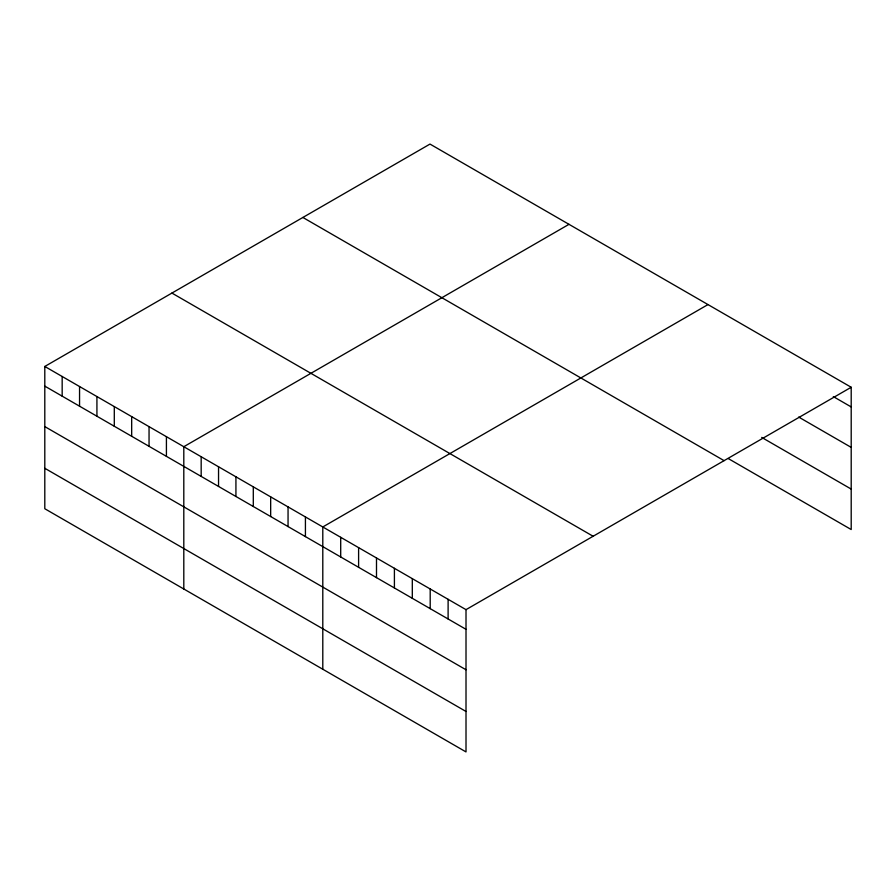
<?xml version="1.0" encoding="UTF-8"?>
<svg xmlns="http://www.w3.org/2000/svg" width="896" height="896" viewBox="0 0 896 896"><rect width="100%" height="100%" fill="white"/><g stroke="black" fill="none" stroke-linecap="round" stroke-linejoin="round"><path stroke-width="1.34" d="M44.8 366.464L466.01 609.65L466.01 751.923L44.8 508.738L44.8 366.464L429.99 144.077L851.2 387.262L851.2 529.536L728.28 458.573M568.994 224.325L183.803 446.712L183.803 588.997M707.986 304.573L322.795 526.96L322.795 669.245M466.01 609.65L851.2 387.262M833.302 396.592L851.2 406.93M798.694 417.066L851.2 447.384M761.69 437.405L851.2 489.07M302.882 217.459L724.091 460.645M171.909 293.07L593.118 536.256M44.8 386.131L466.01 629.317M44.8 426.597L466.01 669.771M44.8 468.283L466.01 711.469M448.112 599.312L448.112 618.979M430.203 588.974L430.203 608.642M412.306 578.637L412.306 598.304M394.408 568.299L394.408 587.978M376.499 557.973L376.499 577.64M358.602 547.635L358.602 567.302M340.704 537.298L340.704 556.965M305.424 516.936L305.424 536.603M288.053 506.901L288.053 526.568M270.67 496.866L270.67 516.533M253.299 486.842L253.299 506.509M235.928 476.806L235.928 496.474M218.546 466.771L218.546 486.438M201.174 456.747L201.174 476.414M166.421 436.677L166.421 456.344M149.05 426.653L149.05 446.32M131.678 416.618L131.678 436.285M114.296 406.582L114.296 426.261M96.925 396.558L96.925 416.226M79.554 386.523L79.554 406.19M62.171 376.488L62.171 396.166"/></g></svg>
